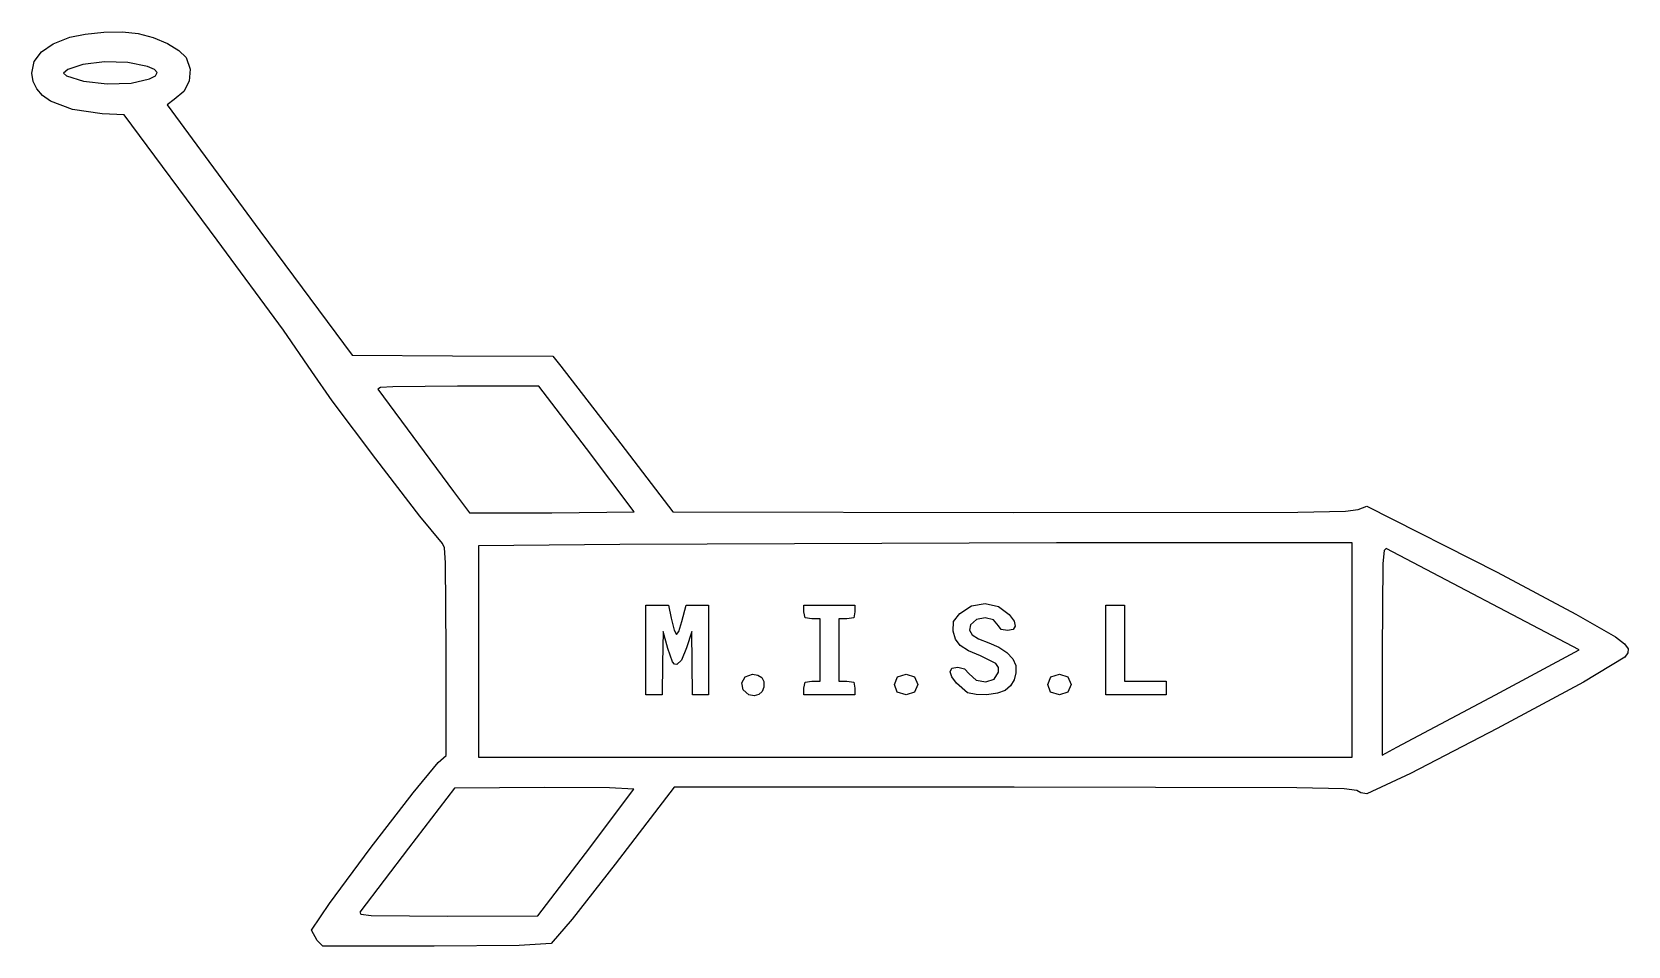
# Model space of a CAD drawing. Extents: x 85 to 211, y 103 to 175.
import ezdxf

# ---------------------------------------------------------------- set-up
doc = ezdxf.new("R2010")
doc.units = 0

msp = doc.modelspace()

# ---------------------------------------------------------------- linework, layer by layer
at = {"layer": 'Layer 1', "color": 7}
for points in [[(107.30567, 103.62658), (106.85465, 104.4305), (108.286337, 106.551455), (111.508053, 110.884909), (114.909779, 115.303441), (116.8815, 117.67963), (117.51222, 118.24538), (117.51222, 126.55034), (117.463851, 133.46373), (117.378169, 134.657284), (117.22907, 135.01237), (115.438242, 137.165877), (111.94361, 141.691851), (108.508573, 146.27284), (106.89653, 148.59139), (104.639922, 151.859025), (99.409994, 158.996), (92.062673, 168.88842), (90.317036, 168.98552), (87.970693, 169.312406), (86.222663, 169.978424), (85.591206, 170.428117), (85.131156, 170.950005), (84.849791, 171.539891), (84.754385, 172.19358), (84.941139, 173.097581), (85.503052, 173.87053), (86.442603, 174.514764), (87.762267, 175.03262), (88.974711, 175.283577), (90.449678, 175.426417), (91.931667, 175.447019), (93.16518, 175.33126), (94.341702, 175.014299), (95.466504, 174.539226), (96.385661, 173.983658), (96.945243, 173.42521), (97.272798, 172.504427), (97.202134, 171.567828), (96.766423, 170.731552), (95.998838, 170.11174), (95.462071, 169.6972), (102.77008, 159.72922), (110.07809, 149.90064), (118.01391, 149.85314), (125.94974, 149.80564), (126.59227, 149.03344), (131.3468, 142.88784), (135.45882, 137.51445), (162.4214, 137.46835), (184.87062, 137.476335), (188.646784, 137.552815), (189.66022, 137.69603), (190.33677, 137.96685), (200.65348, 132.73007), (206.873311, 129.424221), (210.014619, 127.613119), (210.71953, 127.076403), (211.001257, 126.68334), (210.975279, 126.357252), (210.75708, 126.02146), (207.464472, 124.048262), (200.659176, 120.367701), (193.8001, 116.811612), (190.34615, 115.21183), (189.873077, 115.284554), (189.5427, 115.47448), (188.550511, 115.61867), (184.788997, 115.701311), (162.43554, 115.7477), (135.55713, 115.7477), (130.89877, 109.65712), (127.48481, 105.298795), (125.81832, 103.37299), (123.282251, 103.228157), (116.57646, 103.17943), (107.7567, 103.17943), (107.30567, 103.62658)], [(107.30567, 103.62658), (106.85465, 104.4305), (108.286337, 106.551455), (111.508053, 110.884909), (114.909779, 115.303441), (116.8815, 117.67963), (117.51222, 118.24538), (117.51222, 126.55034), (117.463851, 133.46373), (117.378169, 134.657284), (117.22907, 135.01237), (115.438242, 137.165877), (111.94361, 141.691851), (108.508573, 146.27284), (106.89653, 148.59139), (104.639922, 151.859025), (99.409994, 158.996), (92.062673, 168.88842), (90.317036, 168.98552), (87.970693, 169.312406), (86.222663, 169.978424), (85.591206, 170.428117), (85.131156, 170.950005), (84.849791, 171.539891), (84.754385, 172.19358), (84.941139, 173.097581), (85.503052, 173.87053), (86.442603, 174.514764), (87.762267, 175.03262), (88.974711, 175.283577), (90.449678, 175.426417), (91.931667, 175.447019), (93.16518, 175.33126), (94.341702, 175.014299), (95.466504, 174.539226), (96.385661, 173.983658), (96.945243, 173.42521), (97.272798, 172.504427), (97.202134, 171.567828), (96.766423, 170.731552), (95.998838, 170.11174), (95.462071, 169.6972), (102.77008, 159.72922), (110.07809, 149.90064), (118.01391, 149.85314), (125.94974, 149.80564), (126.59227, 149.03344), (131.3468, 142.88784), (135.45882, 137.51445), (162.4214, 137.46835), (184.87062, 137.476335), (188.646784, 137.552815), (189.66022, 137.69603), (190.33677, 137.96685), (200.65348, 132.73007), (206.873311, 129.424221), (210.014619, 127.613119), (210.71953, 127.076403), (211.001257, 126.68334), (210.975279, 126.357252), (210.75708, 126.02146), (207.464472, 124.048262), (200.659176, 120.367701), (193.8001, 116.811612), (190.34615, 115.21183), (189.873077, 115.284554), (189.5427, 115.47448), (188.550511, 115.61867), (184.788997, 115.701311), (162.43554, 115.7477), (135.55713, 115.7477), (130.89877, 109.65712), (127.48481, 105.298795), (125.81832, 103.37299), (123.282251, 103.228157), (116.57646, 103.17943), (107.7567, 103.17943), (107.30567, 103.62658)], [(94.054182, 171.72782), (94.523604, 171.98599), (94.654018, 172.227694), (94.443429, 172.464843), (93.889843, 172.70935), (92.339012, 173.019112), (90.506587, 173.071305), (88.791495, 172.881413), (87.592663, 172.46492), (87.251151, 172.182829), (87.486516, 171.97177), (88.844059, 171.546452), (90.703259, 171.352429), (92.596003, 171.407089), (94.054182, 171.72782), (94.054182, 171.72782)], [(94.054182, 171.72782), (94.523604, 171.98599), (94.654018, 172.227694), (94.443429, 172.464843), (93.889843, 172.70935), (92.339012, 173.019112), (90.506587, 173.071305), (88.791495, 172.881413), (87.592663, 172.46492), (87.251151, 172.182829), (87.486516, 171.97177), (88.844059, 171.546452), (90.703259, 171.352429), (92.596003, 171.407089), (94.054182, 171.72782), (94.054182, 171.72782)], [(132.39607, 137.51064), (128.61869, 142.51974), (124.84131, 147.44166), (118.40965, 147.44166), (113.31066, 147.395462), (112.33589, 147.325653), (112.11443, 147.21398), (118.09864, 139.10835), (119.35273, 137.42348), (125.8744, 137.42348), (132.39607, 137.51068), (132.39607, 137.51064)], [(132.39607, 137.51064), (128.61869, 142.51974), (124.84131, 147.44166), (118.40965, 147.44166), (113.31066, 147.395462), (112.33589, 147.325653), (112.11443, 147.21398), (118.09864, 139.10835), (119.35273, 137.42348), (125.8744, 137.42348), (132.39607, 137.51068), (132.39607, 137.51064)], [(189.1752, 126.58562), (189.1752, 135.05554), (165.79286, 135.05538), (131.24762, 134.93444), (120.08474, 134.81367), (120.08474, 126.46468), (120.08474, 118.1157), (154.62997, 118.1157), (189.1752, 118.1157), (189.1752, 126.58562)], [(189.1752, 126.58562), (189.1752, 135.05554), (165.79286, 135.05538), (131.24762, 134.93444), (120.08474, 134.81367), (120.08474, 126.46468), (120.08474, 118.1157), (154.62997, 118.1157), (189.1752, 118.1157), (189.1752, 126.58562)], [(200.52818, 123.03195), (207.14323, 126.58524), (191.86505, 134.61569), (191.701484, 134.453637), (191.610935, 133.428302), (191.56397, 126.49836), (191.56397, 118.26649), (192.71241, 118.89386), (200.52818, 123.03195), (200.52818, 123.03195)], [(200.52818, 123.03195), (207.14323, 126.58524), (191.86505, 134.61569), (191.701484, 134.453637), (191.610935, 133.428302), (191.56397, 126.49836), (191.56397, 118.26649), (192.71241, 118.89386), (200.52818, 123.03195), (200.52818, 123.03195)], [(133.31483, 126.58562), (133.31483, 130.13752), (134.20434, 130.13752), (135.09386, 130.13752), (135.32725, 129.09017), (135.5607, 128.160653), (135.746347, 127.81922), (135.933318, 128.051477), (136.17074, 128.84303), (136.50944, 130.13752), (137.39277, 130.13752), (138.27611, 130.13752), (138.27611, 126.58562), (138.27611, 123.03372), (137.63298, 123.03372), (136.98985, 123.03372), (136.97155, 125.53826), (136.95325, 128.04281), (136.53274, 126.76777), (136.128071, 125.769361), (135.76166, 125.43939), (135.569597, 125.464149), (135.4095, 125.645041), (135.05206, 126.71443), (134.69303, 128.04281), (134.64193, 125.53826), (134.59083, 123.03372), (133.95289, 123.03372), (133.31495, 123.03372), (133.31483, 126.58562)], [(133.31483, 126.58562), (133.31483, 130.13752), (134.20434, 130.13752), (135.09386, 130.13752), (135.32725, 129.09017), (135.5607, 128.160653), (135.746347, 127.81922), (135.933318, 128.051477), (136.17074, 128.84303), (136.50944, 130.13752), (137.39277, 130.13752), (138.27611, 130.13752), (138.27611, 126.58562), (138.27611, 123.03372), (137.63298, 123.03372), (136.98985, 123.03372), (136.97155, 125.53826), (136.95325, 128.04281), (136.53274, 126.76777), (136.128071, 125.769361), (135.76166, 125.43939), (135.569597, 125.464149), (135.4095, 125.645041), (135.05206, 126.71443), (134.69303, 128.04281), (134.64193, 125.53826), (134.59083, 123.03372), (133.95289, 123.03372), (133.31495, 123.03372), (133.31483, 126.58562)], [(145.80991, 123.58016), (145.909426, 124.04204), (146.45304, 124.12661), (147.09617, 124.12661), (147.09617, 126.58562), (147.09617, 129.04463), (146.45304, 129.04463), (145.909441, 129.129211), (145.80991, 129.59108), (145.80991, 130.13752), (147.83117, 130.13752), (149.85244, 130.13752), (149.85244, 129.59108), (149.752886, 129.1292), (149.20931, 129.04463), (148.56618, 129.04463), (148.56618, 126.58562), (148.56618, 124.12661), (149.20931, 124.12661), (149.752905, 124.042029), (149.85244, 123.58016), (149.85244, 123.03372), (147.83117, 123.03372), (145.80991, 123.03372), (145.80991, 123.58016)], [(145.80991, 123.58016), (145.909426, 124.04204), (146.45304, 124.12661), (147.09617, 124.12661), (147.09617, 126.58562), (147.09617, 129.04463), (146.45304, 129.04463), (145.909441, 129.129211), (145.80991, 129.59108), (145.80991, 130.13752), (147.83117, 130.13752), (149.85244, 130.13752), (149.85244, 129.59108), (149.752886, 129.1292), (149.20931, 129.04463), (148.56618, 129.04463), (148.56618, 126.58562), (148.56618, 124.12661), (149.20931, 124.12661), (149.752905, 124.042029), (149.85244, 123.58016), (149.85244, 123.03372), (147.83117, 123.03372), (145.80991, 123.03372), (145.80991, 123.58016)], [(158.74938, 123.2102), (157.871306, 123.958147), (157.525542, 124.45913), (157.38624, 124.86919), (157.509654, 125.146877), (157.98343, 125.21836), (158.51821, 125.108999), (158.87878, 124.69759), (159.446933, 124.1945), (160.192493, 124.056304), (160.864796, 124.269706), (161.21318, 124.82141), (161.199702, 125.211263), (160.992916, 125.522879), (159.76991, 126.11748), (158.821666, 126.519291), (158.185343, 126.947044), (157.805576, 127.451535), (157.627, 128.08356), (157.639571, 128.827462), (158.14367, 129.46662), (159.082575, 130.06871), (160.154119, 130.254854), (161.19914, 130.028106), (162.05848, 129.39152), (162.434271, 128.854311), (162.534034, 128.45986), (162.358792, 128.216834), (161.90957, 128.1339), (161.403094, 128.213175), (161.19235, 128.496), (160.809795, 128.964767), (160.151119, 129.138099), (159.464008, 129.008031), (158.99615, 128.5666), (158.921975, 128.14814), (159.127491, 127.784072), (159.631712, 127.455851), (160.45365, 127.14493), (161.233985, 126.818878), (161.876211, 126.387489), (162.335402, 125.888703), (162.56663, 125.36046), (162.587068, 124.78531), (162.442701, 124.232121), (162.154457, 123.750927), (161.74326, 123.39176), (161.115459, 123.162684), (160.287971, 123.048832), (159.439658, 123.061052), (158.74938, 123.21019), (158.74938, 123.2102)], [(158.74938, 123.2102), (157.871306, 123.958147), (157.525542, 124.45913), (157.38624, 124.86919), (157.509654, 125.146877), (157.98343, 125.21836), (158.51821, 125.108999), (158.87878, 124.69759), (159.446933, 124.1945), (160.192493, 124.056304), (160.864796, 124.269706), (161.21318, 124.82141), (161.199702, 125.211263), (160.992916, 125.522879), (159.76991, 126.11748), (158.821666, 126.519291), (158.185343, 126.947044), (157.805576, 127.451535), (157.627, 128.08356), (157.639571, 128.827462), (158.14367, 129.46662), (159.082575, 130.06871), (160.154119, 130.254854), (161.19914, 130.028106), (162.05848, 129.39152), (162.434271, 128.854311), (162.534034, 128.45986), (162.358792, 128.216834), (161.90957, 128.1339), (161.403094, 128.213175), (161.19235, 128.496), (160.809795, 128.964767), (160.151119, 129.138099), (159.464008, 129.008031), (158.99615, 128.5666), (158.921975, 128.14814), (159.127491, 127.784072), (159.631712, 127.455851), (160.45365, 127.14493), (161.233985, 126.818878), (161.876211, 126.387489), (162.335402, 125.888703), (162.56663, 125.36046), (162.587068, 124.78531), (162.442701, 124.232121), (162.154457, 123.750927), (161.74326, 123.39176), (161.115459, 123.162684), (160.287971, 123.048832), (159.439658, 123.061052), (158.74938, 123.21019), (158.74938, 123.2102)], [(169.69757, 126.58562), (169.69757, 130.13752), (170.43258, 130.13752), (171.16758, 130.13752), (171.16758, 127.13207), (171.16758, 124.12661), (172.82134, 124.12661), (174.4751, 124.12661), (174.4751, 123.58016), (174.4751, 123.03372), (172.08634, 123.03372), (169.69757, 123.03372), (169.69757, 126.58562)], [(169.69757, 126.58562), (169.69757, 130.13752), (170.43258, 130.13752), (171.16758, 130.13752), (171.16758, 127.13207), (171.16758, 124.12661), (172.82134, 124.12661), (174.4751, 124.12661), (174.4751, 123.58016), (174.4751, 123.03372), (172.08634, 123.03372), (169.69757, 123.03372), (169.69757, 126.58562)], [(141.46198, 123.04562), (140.998102, 123.438582), (140.916916, 123.982606), (141.180605, 124.464997), (141.75135, 124.67306), (142.176777, 124.604707), (142.474631, 124.406061), (142.636378, 124.086742), (142.65348, 123.65637), (142.522935, 123.292527), (142.256844, 123.057152), (141.891195, 122.9687), (141.46198, 123.04562), (141.46198, 123.04562)], [(141.46198, 123.04562), (140.998102, 123.438582), (140.916916, 123.982606), (141.180605, 124.464997), (141.75135, 124.67306), (142.176777, 124.604707), (142.474631, 124.406061), (142.636378, 124.086742), (142.65348, 123.65637), (142.522935, 123.292527), (142.256844, 123.057152), (141.891195, 122.9687), (141.46198, 123.04562), (141.46198, 123.04562)], [(153.19671, 123.2523), (152.97621, 123.85339), (153.21891, 124.456534), (153.89496, 124.67306), (154.571019, 124.456534), (154.81372, 123.85339), (154.571019, 123.250246), (153.89496, 123.03372), (153.19671, 123.2523), (153.19671, 123.2523)], [(153.19671, 123.2523), (152.97621, 123.85339), (153.21891, 124.456534), (153.89496, 124.67306), (154.571019, 124.456534), (154.81372, 123.85339), (154.571019, 123.250246), (153.89496, 123.03372), (153.19671, 123.2523), (153.19671, 123.2523)], [(165.32429, 123.2523), (165.10379, 123.85339), (165.346491, 124.456534), (166.02255, 124.67306), (166.6986, 124.456534), (166.9413, 123.85339), (166.6986, 123.250246), (166.02255, 123.03372), (165.32429, 123.2523), (165.32429, 123.2523)], [(165.32429, 123.2523), (165.10379, 123.85339), (165.346491, 124.456534), (166.02255, 124.67306), (166.6986, 124.456534), (166.9413, 123.85339), (166.6986, 123.250246), (166.02255, 123.03372), (165.32429, 123.2523), (165.32429, 123.2523)], [(128.53729, 110.48877), (132.36617, 115.58511), (130.448171, 115.692906), (125.30767, 115.70438), (118.1872, 115.65668), (114.53776, 110.92081), (110.70253, 105.86618), (110.765632, 105.689397), (111.580938, 105.594676), (117.64357, 105.5534), (124.77039, 105.5594), (128.53729, 110.48877)], [(128.53729, 110.48877), (132.36617, 115.58511), (130.448171, 115.692906), (125.30767, 115.70438), (118.1872, 115.65668), (114.53776, 110.92081), (110.70253, 105.86618), (110.765632, 105.689397), (111.580938, 105.594676), (117.64357, 105.5534), (124.77039, 105.5594), (128.53729, 110.48877)]]:
    msp.add_lwpolyline(points, dxfattribs=at)

doc.saveas('drawing.dxf')
